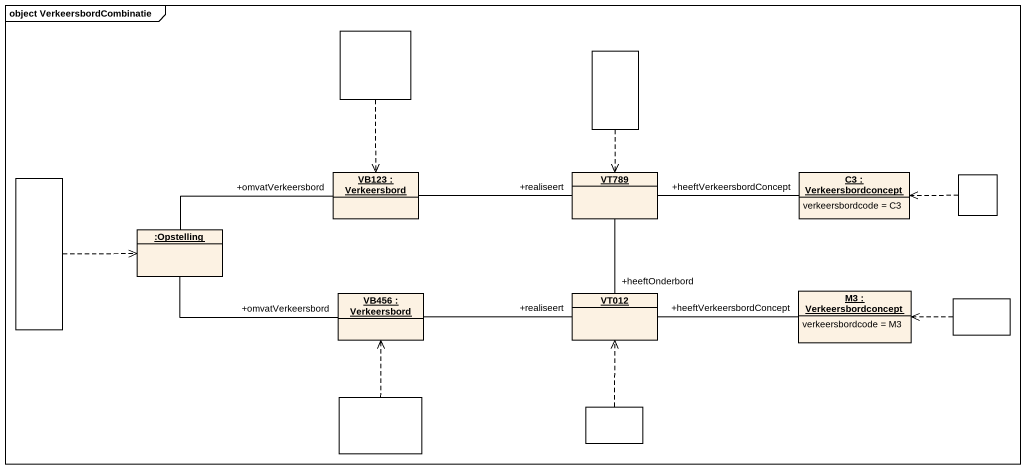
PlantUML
@startuml
mainframe object VerkeersbordCombinatie
allowmixing
hide circle
hide empty members
rectangle " " as rectangle1
rectangle " " as rectangle2
rectangle " " as rectangle3
object "VB123 : Verkeersbord" as VB123
object VT789
object "C3 : Verkeersbordconcept" as C3 {
  verkeersbordcode = C3
}
rectangle " " as rectangle4
object ":Opstelling" as Opstelling
object "VB456 : Verkeersbord" as VB456
object VT012
object "M3 : Verkeersbordconcept" as M3 {
  verkeersbordcode = M3
}
rectangle " " as rectangle5
rectangle " " as rectangle6
rectangle " " as rectangle7
rectangle1 ..> VB123
rectangle2 ..> VT789
rectangle3 .right.> Opstelling
VB123 -right- "+realiseert" VT789
VT789 -right- "+heeftVerkeersbordConcept" C3
VT789 -- "+heeftOnderbord" VT012
rectangle4 .left.> C3
Opstelling -right- "+omvatVerkeersbord" VB123
Opstelling -right- "+omvatVerkeersbord" VB456
VB456 -right- "+realiseert" VT012
VT012 -right- "+heeftVerkeersbordConcept" M3
rectangle5 .left.> M3
rectangle6 .up.> VB456
rectangle7 .up.> VT012
@enduml
